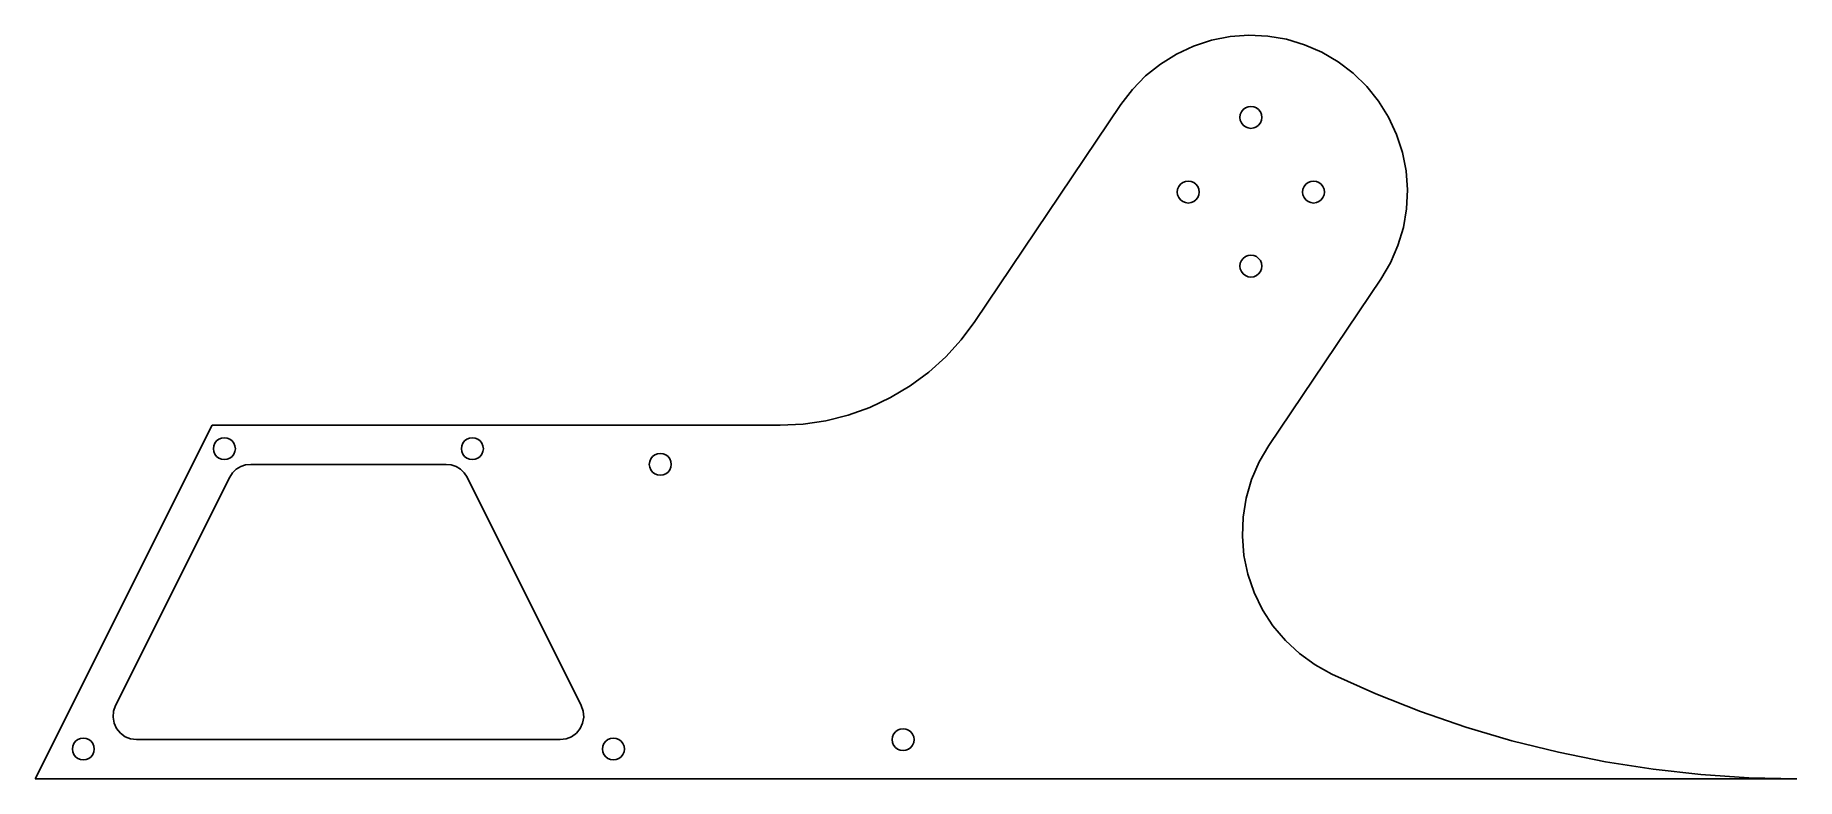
# Model space of a CAD drawing. Header units: metres. Extents: x -40 to 185, y 0 to 95.
import ezdxf

# ---------------------------------------------------------------- set-up
doc = ezdxf.new("R2010")
doc.units = ezdxf.units.M

msp = doc.modelspace()

# ---------------------------------------------------------------- linework, layer by layer
for p, q in [((112.621, 94.8233), (110.251, 94.3591)), ((115.03, 94.9985), (112.621, 94.8233)), ((117.442, 94.882), (115.03, 94.9985)), ((119.823, 94.4757), (117.442, 94.882)), ((105.764, 92.5947), (103.712, 91.3201)), ((107.954, 93.6126), (105.764, 92.5947)), ((110.251, 94.3591), (107.954, 93.6126)), ((122.137, 93.7853), (119.823, 94.4757)), ((124.351, 92.821), (122.137, 93.7853)), ((126.433, 91.5968), (124.351, 92.821)), ((103.712, 91.3201), (101.829, 89.8077)), ((128.352, 90.1306), (126.433, 91.5968)), ((130.081, 88.4437), (128.352, 90.1306)), ((100.142, 88.0792), (98.6762, 86.1601)), ((101.829, 89.8077), (100.142, 88.0792)), ((131.593, 86.5608), (130.081, 88.4437)), ((98.6762, 86.1601), (80.0324, 58.4339)), ((114.283, 85.4899), (114.573, 85.7124)), ((114.573, 85.7124), (114.911, 85.8523)), ((114.911, 85.8523), (115.273, 85.9)), ((115.273, 85.9), (115.635, 85.8523)), ((115.635, 85.8523), (115.973, 85.7124)), ((115.973, 85.7124), (116.263, 85.4899)), ((132.868, 84.5094), (131.593, 86.5608)), ((113.873, 84.5), (113.921, 84.8624)), ((113.921, 84.1376), (113.873, 84.5)), ((113.921, 84.8624), (114.061, 85.2)), ((114.061, 83.8), (113.921, 84.1376)), ((114.061, 85.2), (114.283, 85.4899)), ((114.283, 83.51), (114.061, 83.8)), ((114.573, 83.2876), (114.283, 83.51)), ((114.911, 83.1477), (114.573, 83.2876)), ((115.973, 83.2876), (115.635, 83.1477)), ((116.263, 83.51), (115.973, 83.2876)), ((116.263, 85.4899), (116.485, 85.2)), ((116.485, 83.8), (116.263, 83.51)), ((116.485, 85.2), (116.625, 84.8624)), ((116.625, 84.1376), (116.485, 83.8)), ((116.625, 84.8624), (116.673, 84.5)), ((116.673, 84.5), (116.625, 84.1376)), ((133.886, 82.3192), (132.868, 84.5094)), ((115.273, 83.1), (114.911, 83.1477)), ((115.635, 83.1477), (115.273, 83.1)), ((134.632, 80.0223), (133.886, 82.3192)), ((135.096, 77.6522), (134.632, 80.0223)), ((135.272, 75.2435), (135.096, 77.6522)), ((105.873, 74.9615), (105.921, 75.3238)), ((105.921, 74.5991), (105.873, 74.9615)), ((105.921, 75.3238), (106.061, 75.6615)), ((106.061, 74.2615), (105.921, 74.5991)), ((106.061, 75.6615), (106.283, 75.9514)), ((106.283, 73.9715), (106.061, 74.2615)), ((106.283, 75.9514), (106.573, 76.1739)), ((106.573, 76.1739), (106.911, 76.3138)), ((106.911, 76.3138), (107.273, 76.3615)), ((107.273, 76.3615), (107.635, 76.3138)), ((107.635, 76.3138), (107.973, 76.1739)), ((107.973, 76.1739), (108.263, 75.9514)), ((108.263, 75.9514), (108.485, 75.6615)), ((108.485, 74.2615), (108.263, 73.9715)), ((108.485, 75.6615), (108.625, 75.3238)), ((108.625, 74.5991), (108.485, 74.2615)), ((108.625, 75.3238), (108.673, 74.9615)), ((108.673, 74.9615), (108.625, 74.5991)), ((121.873, 74.9613), (121.921, 75.3237)), ((121.921, 74.599), (121.873, 74.9613)), ((121.921, 75.3237), (122.061, 75.6613)), ((122.061, 74.2613), (121.921, 74.599)), ((122.061, 75.6613), (122.283, 75.9513)), ((122.283, 73.9714), (122.061, 74.2613)), ((122.283, 75.9513), (122.573, 76.1738)), ((122.573, 76.1738), (122.911, 76.3136)), ((122.911, 76.3136), (123.273, 76.3613)), ((123.273, 76.3613), (123.635, 76.3136)), ((123.635, 76.3136), (123.973, 76.1738)), ((123.973, 76.1738), (124.263, 75.9513)), ((124.263, 75.9513), (124.485, 75.6613)), ((124.485, 74.2613), (124.263, 73.9714)), ((124.485, 75.6613), (124.625, 75.3237)), ((124.625, 74.599), (124.485, 74.2613)), ((124.625, 75.3237), (124.673, 74.9613)), ((124.673, 74.9613), (124.625, 74.599)), ((135.155, 72.8311), (135.272, 75.2435)), ((106.573, 73.749), (106.283, 73.9715)), ((106.911, 73.6092), (106.573, 73.749)), ((107.273, 73.5614), (106.911, 73.6092)), ((107.635, 73.6092), (107.273, 73.5614)), ((107.973, 73.749), (107.635, 73.6092)), ((108.263, 73.9715), (107.973, 73.749)), ((122.573, 73.7489), (122.283, 73.9714)), ((122.911, 73.609), (122.573, 73.7489)), ((123.273, 73.5613), (122.911, 73.609)), ((123.635, 73.609), (123.273, 73.5613)), ((123.973, 73.7489), (123.635, 73.609)), ((124.263, 73.9714), (123.973, 73.7489)), ((134.749, 70.4504), (135.155, 72.8311)), ((134.058, 68.1361), (134.749, 70.4504)), ((133.094, 65.9218), (134.058, 68.1361)), ((113.873, 65.5), (113.921, 65.8624)), ((113.921, 65.1376), (113.873, 65.5)), ((113.921, 65.8624), (114.061, 66.2)), ((114.061, 66.2), (114.283, 66.4899)), ((114.283, 66.4899), (114.573, 66.7124)), ((114.573, 66.7124), (114.911, 66.8523)), ((114.911, 66.8523), (115.273, 66.9)), ((115.273, 66.9), (115.635, 66.8523)), ((115.635, 66.8523), (115.973, 66.7124)), ((115.973, 66.7124), (116.263, 66.4899)), ((116.263, 66.4899), (116.485, 66.2)), ((116.485, 66.2), (116.625, 65.8624)), ((116.625, 65.8624), (116.673, 65.5)), ((116.673, 65.5), (116.625, 65.1376)), ((131.87, 63.8399), (133.094, 65.9218)), ((114.061, 64.8), (113.921, 65.1376)), ((114.283, 64.51), (114.061, 64.8)), ((114.573, 64.2876), (114.283, 64.51)), ((114.911, 64.1477), (114.573, 64.2876)), ((115.273, 64.1), (114.911, 64.1477)), ((115.635, 64.1477), (115.273, 64.1)), ((115.973, 64.2876), (115.635, 64.1477)), ((116.263, 64.51), (115.973, 64.2876)), ((116.485, 64.8), (116.263, 64.51)), ((116.625, 65.1376), (116.485, 64.8)), ((117.582, 42.5923), (131.87, 63.8399)), ((80.0324, 58.4339), (78.2773, 56.0811)), ((78.2773, 56.0811), (76.3007, 53.9111)), ((74.1215, 51.9447), (71.7605, 50.2006)), ((76.3007, 53.9111), (74.1215, 51.9447)), ((71.7605, 50.2006), (69.2404, 48.6957)), ((66.5853, 47.4442), (63.8206, 46.4581)), ((69.2404, 48.6957), (66.5853, 47.4442)), ((-17.413, 45.174), (-40, 0)), ((55.1373, 45.174), (-17.413, 45.174)), ((58.069, 45.3176), (55.1373, 45.174)), ((60.9727, 45.747), (58.069, 45.3176)), ((63.8206, 46.4581), (60.9727, 45.747)), ((-17.1907, 42.5363), (-17.0508, 42.874)), ((-17.0508, 42.874), (-16.8284, 43.1639)), ((-16.8284, 43.1639), (-16.5384, 43.3864)), ((-16.5384, 43.3864), (-16.2007, 43.5263)), ((-16.2007, 43.5263), (-15.8384, 43.574)), ((-15.8384, 43.574), (-15.4761, 43.5263)), ((-15.4761, 43.5263), (-15.1384, 43.3864)), ((-15.1384, 43.3864), (-14.8484, 43.1639)), ((-14.8484, 43.1639), (-14.626, 42.874)), ((-14.626, 42.874), (-14.4861, 42.5363)), ((14.4861, 42.5363), (14.626, 42.874)), ((14.626, 42.874), (14.8484, 43.1639)), ((14.8484, 43.1639), (15.1384, 43.3864)), ((15.1384, 43.3864), (15.4761, 43.5263)), ((15.4761, 43.5263), (15.8384, 43.574)), ((15.8384, 43.574), (16.2007, 43.5263)), ((16.2007, 43.5263), (16.5384, 43.3864)), ((16.5384, 43.3864), (16.8284, 43.1639)), ((16.8284, 43.1639), (17.0508, 42.874)), ((17.0508, 42.874), (17.1907, 42.5363)), ((-17.2384, 42.174), (-17.1907, 42.5363)), ((-17.1907, 41.8116), (-17.2384, 42.174)), ((-17.0508, 41.474), (-17.1907, 41.8116)), ((-16.8284, 41.1841), (-17.0508, 41.474)), ((-16.5384, 40.9616), (-16.8284, 41.1841)), ((-16.2007, 40.8217), (-16.5384, 40.9616)), ((-15.8384, 40.774), (-16.2007, 40.8217)), ((-15.4761, 40.8217), (-15.8384, 40.774)), ((-15.1384, 40.9616), (-15.4761, 40.8217)), ((-14.8484, 41.1841), (-15.1384, 40.9616)), ((-14.626, 41.474), (-14.8484, 41.1841)), ((-14.4861, 41.8116), (-14.626, 41.474)), ((-14.4861, 42.5363), (-14.4384, 42.174)), ((-14.4384, 42.174), (-14.4861, 41.8116)), ((14.4384, 42.174), (14.4861, 42.5363)), ((14.4861, 41.8116), (14.4384, 42.174)), ((14.626, 41.474), (14.4861, 41.8116)), ((14.8484, 41.1841), (14.626, 41.474)), ((15.1384, 40.9616), (14.8484, 41.1841)), ((15.4761, 40.8217), (15.1384, 40.9616)), ((15.8384, 40.774), (15.4761, 40.8217)), ((16.2007, 40.8217), (15.8384, 40.774)), ((16.5384, 40.9616), (16.2007, 40.8217)), ((16.8284, 41.1841), (16.5384, 40.9616)), ((17.0508, 41.474), (16.8284, 41.1841)), ((17.1907, 41.8116), (17.0508, 41.474)), ((17.1907, 42.5363), (17.2384, 42.174)), ((17.2384, 42.174), (17.1907, 41.8116)), ((38.4384, 40.174), (38.4861, 40.5363)), ((38.4861, 40.5363), (38.626, 40.874)), ((38.626, 40.874), (38.8484, 41.1639)), ((38.8484, 41.1639), (39.1384, 41.3864)), ((39.1384, 41.3864), (39.476, 41.5263)), ((39.476, 41.5263), (39.8384, 41.574)), ((39.8384, 41.574), (40.2007, 41.5263)), ((40.2007, 41.5263), (40.5384, 41.3864)), ((40.5384, 41.3864), (40.8284, 41.1639)), ((40.8284, 41.1639), (41.0508, 40.874)), ((41.0508, 40.874), (41.1907, 40.5363)), ((41.1907, 40.5363), (41.2384, 40.174)), ((116.34, 40.474), (117.582, 42.5923)), ((-29.739, 9.34163), (-15.152, 38.5156)), ((-15.152, 38.5156), (-14.7918, 39.0722)), ((-14.7918, 39.0722), (-14.3182, 39.5361)), ((-14.3182, 39.5361), (-13.7543, 39.8846)), ((-13.7543, 39.8846), (-13.1276, 40.1008)), ((-13.1276, 40.1008), (-12.4687, 40.174)), ((-12.4687, 40.174), (12.4687, 40.174)), ((12.4687, 40.174), (13.1276, 40.1008)), ((13.1276, 40.1008), (13.7543, 39.8846)), ((13.7543, 39.8846), (14.3182, 39.5361)), ((14.3182, 39.5361), (14.7918, 39.0722)), ((14.7918, 39.0722), (15.152, 38.5156)), ((15.152, 38.5156), (29.739, 9.34163)), ((38.4861, 39.8116), (38.4384, 40.174)), ((38.626, 39.474), (38.4861, 39.8116)), ((38.8484, 39.1841), (38.626, 39.474)), ((39.1384, 38.9616), (38.8484, 39.1841)), ((39.476, 38.8217), (39.1384, 38.9616)), ((39.8384, 38.774), (39.476, 38.8217)), ((40.2007, 38.8217), (39.8384, 38.774)), ((40.5384, 38.9616), (40.2007, 38.8217)), ((40.8284, 39.1841), (40.5384, 38.9616)), ((41.0508, 39.474), (40.8284, 39.1841)), ((41.1907, 39.8116), (41.0508, 39.474)), ((41.2384, 40.174), (41.1907, 39.8116)), ((115.366, 38.2193), (116.34, 40.474)), ((114.676, 35.8623), (115.366, 38.2193)), ((114.28, 33.4385), (114.676, 35.8623)), ((114.184, 30.9844), (114.28, 33.4385)), ((114.39, 28.5371), (114.184, 30.9844)), ((114.894, 26.1334), (114.39, 28.5371)), ((115.689, 23.8096), (114.894, 26.1334)), ((116.762, 21.6008), (115.689, 23.8096)), ((118.099, 19.5403), (116.762, 21.6008)), ((119.677, 17.659), (118.099, 19.5403)), ((121.475, 15.9855), (119.677, 17.659)), ((123.464, 14.5448), (121.475, 15.9855)), ((125.614, 13.3588), (123.464, 14.5448)), ((131.217, 10.8543), (125.614, 13.3588)), ((-29.9902, 8.62344), (-29.739, 9.34163)), ((29.739, 9.34163), (29.9902, 8.62344)), ((136.924, 8.60016), (131.217, 10.8543)), ((-30.0527, 7.86514), (-29.9902, 8.62344)), ((-29.9224, 7.11552), (-30.0527, 7.86514)), ((-29.6077, 6.42281), (-29.9224, 7.11552)), ((29.9224, 7.11552), (29.6077, 6.42281)), ((30.0527, 7.86514), (29.9224, 7.11552)), ((29.9902, 8.62344), (30.0527, 7.86514)), ((142.725, 6.60066), (136.924, 8.60016)), ((-35.2038, 4.16234), (-35.0639, 4.5)), ((-35.0639, 4.5), (-34.8414, 4.78995)), ((-34.8414, 4.78995), (-34.5515, 5.01242)), ((-34.5515, 5.01242), (-34.2138, 5.15228)), ((-34.2138, 5.15228), (-33.8515, 5.2)), ((-33.8515, 5.2), (-33.4891, 5.15228)), ((-33.4891, 5.15228), (-33.1515, 5.01242)), ((-33.1515, 5.01242), (-32.8615, 4.78995)), ((-32.8615, 4.78995), (-32.639, 4.5)), ((-32.639, 4.5), (-32.4992, 4.16234)), ((-29.1288, 5.83153), (-29.6077, 6.42281)), ((-28.5166, 5.37973), (-29.1288, 5.83153)), ((-27.8104, 5.09648), (-28.5166, 5.37973)), ((-27.0557, 5), (-27.8104, 5.09648)), ((27.0557, 5), (-27.0557, 5)), ((27.8104, 5.09648), (27.0557, 5)), ((28.5166, 5.37973), (27.8104, 5.09648)), ((29.1288, 5.83153), (28.5166, 5.37973)), ((29.6077, 6.42281), (29.1288, 5.83153)), ((32.4992, 4.16234), (32.639, 4.5)), ((32.639, 4.5), (32.8615, 4.78995)), ((32.8615, 4.78995), (33.1515, 5.01242)), ((33.1515, 5.01242), (33.4891, 5.15228)), ((33.4891, 5.15228), (33.8515, 5.2)), ((33.8515, 5.2), (34.2138, 5.15228)), ((34.2138, 5.15228), (34.5515, 5.01242)), ((34.5515, 5.01242), (34.8414, 4.78995)), ((34.8414, 4.78995), (35.0639, 4.5)), ((35.0639, 4.5), (35.2038, 4.16234)), ((69.4515, 5), (69.4992, 5.36234)), ((69.4992, 4.63765), (69.4515, 5)), ((69.4992, 5.36234), (69.639, 5.7)), ((69.639, 4.29999), (69.4992, 4.63765)), ((69.639, 5.7), (69.8615, 5.98994)), ((69.8615, 5.98994), (70.1515, 6.21243)), ((70.1515, 6.21243), (70.4891, 6.35229)), ((70.4891, 6.35229), (70.8515, 6.39999)), ((70.8515, 6.39999), (71.2138, 6.35229)), ((71.2138, 6.35229), (71.5515, 6.21243)), ((71.5515, 6.21243), (71.8414, 5.98994)), ((71.8414, 5.98994), (72.0639, 5.7)), ((72.0639, 5.7), (72.2038, 5.36234)), ((72.2038, 4.63765), (72.0639, 4.29999)), ((72.2038, 5.36234), (72.2515, 5)), ((72.2515, 5), (72.2038, 4.63765)), ((148.61, 4.85977), (142.725, 6.60066)), ((154.565, 3.38091), (148.61, 4.85977)), ((-35.2515, 3.79999), (-35.2038, 4.16234)), ((-35.2038, 3.43765), (-35.2515, 3.79999)), ((-35.0639, 3.09999), (-35.2038, 3.43765)), ((-34.8414, 2.81004), (-35.0639, 3.09999)), ((-34.5515, 2.58755), (-34.8414, 2.81004)), ((-34.2138, 2.44769), (-34.5515, 2.58755)), ((-33.8515, 2.39999), (-34.2138, 2.44769)), ((-33.4891, 2.44769), (-33.8515, 2.39999)), ((-33.1515, 2.58755), (-33.4891, 2.44769)), ((-32.8615, 2.81004), (-33.1515, 2.58755)), ((-32.639, 3.09999), (-32.8615, 2.81004)), ((-32.4992, 3.43765), (-32.639, 3.09999)), ((-32.4992, 4.16234), (-32.4515, 3.79999)), ((-32.4515, 3.79999), (-32.4992, 3.43765)), ((32.4515, 3.79999), (32.4992, 4.16234)), ((32.4992, 3.43765), (32.4515, 3.79999)), ((32.639, 3.09999), (32.4992, 3.43765)), ((32.8615, 2.81004), (32.639, 3.09999)), ((33.1515, 2.58755), (32.8615, 2.81004)), ((33.4891, 2.44769), (33.1515, 2.58755)), ((33.8515, 2.39999), (33.4891, 2.44769)), ((34.2138, 2.44769), (33.8515, 2.39999)), ((34.5515, 2.58755), (34.2138, 2.44769)), ((34.8414, 2.81004), (34.5515, 2.58755)), ((35.0639, 3.09999), (34.8414, 2.81004)), ((35.2038, 3.43765), (35.0639, 3.09999)), ((35.2038, 4.16234), (35.2515, 3.79999)), ((35.2515, 3.79999), (35.2038, 3.43765)), ((69.8615, 4.01004), (69.639, 4.29999)), ((70.1515, 3.78755), (69.8615, 4.01004)), ((70.4891, 3.64769), (70.1515, 3.78755)), ((70.8515, 3.59999), (70.4891, 3.64769)), ((71.2138, 3.64769), (70.8515, 3.59999)), ((71.5515, 3.78755), (71.2138, 3.64769)), ((71.8414, 4.01004), (71.5515, 3.78755)), ((72.0639, 4.29999), (71.8414, 4.01004)), ((160.58, 2.16696), (154.565, 3.38091)), ((-40, 0), (185, 0)), ((166.643, 1.22031), (160.58, 2.16696)), ((172.742, 0.5428), (166.643, 1.22031)), ((178.865, 0.13576), (172.742, 0.5428)), ((185, 0), (178.865, 0.13576))]:
    msp.add_line(p, q)

doc.saveas('drawing.dxf')
